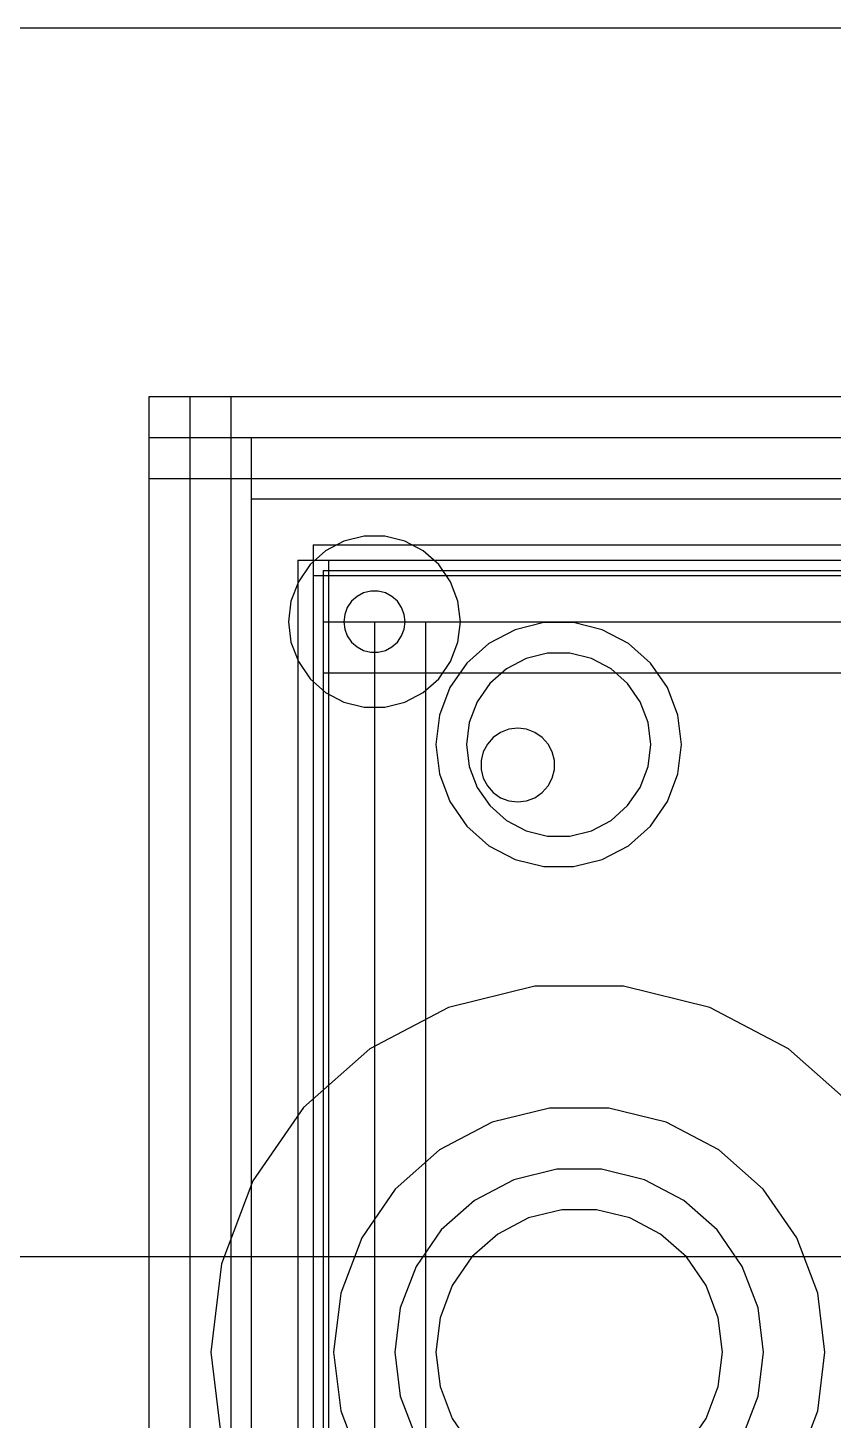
# Model space of a CAD drawing. Header units: millimetres. Extents: x -610 to 577, y -771 to 522.
# Drawn here: x 242.1 to 281.4, y -125.1 to -57.1 of the extents above; entities that cross this region are included whole.
import ezdxf

# ---------------------------------------------------------------- set-up
doc = ezdxf.new("R2010")
doc.units = ezdxf.units.MM
doc.layers.add('HIDDEN', color=8, linetype='Continuous')
doc.layers.add('VISIBLE', color=7, linetype='Continuous')

msp = doc.modelspace()

# ---------------------------------------------------------------- linework, layer by layer
at = {"layer": 'HIDDEN'}
for points in [[(130, -57.096), (350, -57.096)], [(248, -79.096), (248, -75.096)], [(248, -79.096), (248, -75.096)], [(248, -75.096), (252, -75.096)], [(248, -75.096), (252, -75.096)], [(250, -79.096), (250, -75.096)], [(250, -79.096), (250, -75.096)], [(250, -75.096), (350, -75.096)], [(250, -75.096), (360, -75.096)], [(252, -79.096), (252, -75.096)], [(252, -79.096), (252, -75.096)], [(248, -117.096), (248, -77.096)], [(248, -317.096), (248, -77.096)], [(248, -77.096), (252, -77.096)], [(248, -77.096), (252, -77.096)], [(250, -317.096), (250, -77.096)], [(250, -317.096), (250, -77.096)], [(250, -77.096), (360, -77.096)], [(250, -77.096), (360, -77.096)], [(250, -317.096), (250, -77.096)], [(250, -317.096), (250, -77.096)], [(250, -77.096), (360, -77.096)], [(250, -77.096), (360, -77.096)], [(250, -317.096), (250, -77.096)], [(250, -317.096), (250, -77.096)], [(250, -77.096), (253, -77.096)], [(250, -77.096), (253, -77.096)], [(252, -117.096), (252, -77.096)], [(252, -317.096), (252, -77.096)], [(253, -117.096), (253, -77.096)], [(253, -317.096), (253, -77.096)], [(253, -80.096), (253, -77.096)], [(253, -80.096), (253, -77.096)], [(253, -77.096), (357, -77.096)], [(253, -77.096), (357, -77.096)], [(248, -79.096), (252, -79.096)], [(248, -79.096), (252, -79.096)], [(250, -79.096), (350, -79.096)], [(250, -79.096), (360, -79.096)], [(253, -80.096), (350, -80.096)], [(253, -80.096), (357, -80.096)], [(257.511, -82.169), (256.614, -82.639)], [(257.511, -82.169), (256.614, -82.639)], [(257.511, -82.169), (256.614, -82.639)], [(257.511, -82.169), (256.614, -82.639)], [(257.511, -82.169), (256.614, -82.639)], [(257.511, -82.169), (256.614, -82.639)], [(258.494, -81.927), (257.511, -82.169)], [(258.494, -81.927), (257.511, -82.169)], [(258.494, -81.927), (257.511, -82.169)], [(258.494, -81.927), (257.511, -82.169)], [(258.494, -81.927), (257.511, -82.169)], [(258.494, -81.927), (257.511, -82.169)], [(259.506, -81.927), (258.494, -81.927)], [(259.506, -81.927), (258.494, -81.927)], [(259.506, -81.927), (258.494, -81.927)], [(259.506, -81.927), (258.494, -81.927)], [(259.506, -81.927), (258.494, -81.927)], [(259.506, -81.927), (258.494, -81.927)], [(260.489, -82.169), (259.506, -81.927)], [(260.489, -82.169), (259.506, -81.927)], [(260.489, -82.169), (259.506, -81.927)], [(260.489, -82.169), (259.506, -81.927)], [(260.489, -82.169), (259.506, -81.927)], [(260.489, -82.169), (259.506, -81.927)], [(261.386, -82.639), (260.489, -82.169)], [(261.386, -82.639), (260.489, -82.169)], [(261.386, -82.639), (260.489, -82.169)], [(261.386, -82.639), (260.489, -82.169)], [(261.386, -82.639), (260.489, -82.169)], [(261.386, -82.639), (260.489, -82.169)], [(256.614, -82.639), (255.856, -83.311)], [(256.614, -82.639), (255.856, -83.311)], [(256.614, -82.639), (255.856, -83.311)], [(256.614, -82.639), (255.856, -83.311)], [(256.614, -82.639), (255.856, -83.311)], [(256.614, -82.639), (255.856, -83.311)], [(256, -82.346), (350, -82.346)], [(256, -82.346), (354, -82.346)], [(256, -82.346), (256, -83.846)], [(256, -82.346), (256, -83.846)], [(262.144, -83.311), (261.386, -82.639)], [(262.144, -83.311), (261.386, -82.639)], [(262.144, -83.311), (261.386, -82.639)], [(262.144, -83.311), (261.386, -82.639)], [(262.144, -83.311), (261.386, -82.639)], [(262.144, -83.311), (261.386, -82.639)], [(255.25, -83.096), (256.75, -83.096)], [(255.25, -83.096), (256.75, -83.096)], [(255.25, -83.096), (255.25, -117.096)], [(255.25, -83.096), (255.25, -311.096)], [(255.856, -83.311), (255.281, -84.144)], [(255.856, -83.311), (255.281, -84.144)], [(255.856, -83.311), (255.281, -84.144)], [(255.856, -83.311), (255.281, -84.144)], [(255.856, -83.311), (255.281, -84.144)], [(255.856, -83.311), (255.281, -84.144)], [(256, -83.096), (350, -83.096)], [(256, -83.096), (354, -83.096)], [(256, -83.096), (256, -117.096)], [(256, -83.096), (256, -311.096)], [(256.5, -83.596), (353.5, -83.596)], [(256.5, -83.596), (353.5, -83.596)], [(256.5, -83.596), (256.5, -88.596)], [(256.5, -83.596), (256.5, -88.596)], [(256.75, -83.096), (256.75, -311.096)], [(256.75, -83.096), (256.75, -311.096)], [(262.719, -84.144), (262.144, -83.311)], [(262.719, -84.144), (262.144, -83.311)], [(262.719, -84.144), (262.144, -83.311)], [(262.719, -84.144), (262.144, -83.311)], [(262.719, -84.144), (262.144, -83.311)], [(262.719, -84.144), (262.144, -83.311)], [(255.281, -84.144), (254.922, -85.091)], [(255.281, -84.144), (254.922, -85.091)], [(255.281, -84.144), (254.922, -85.091)], [(255.281, -84.144), (254.922, -85.091)], [(255.281, -84.144), (254.922, -85.091)], [(255.281, -84.144), (254.922, -85.091)], [(256, -83.846), (354, -83.846)], [(256, -83.846), (354, -83.846)], [(263.078, -85.091), (262.719, -84.144)], [(263.078, -85.091), (262.719, -84.144)], [(263.078, -85.091), (262.719, -84.144)], [(263.078, -85.091), (262.719, -84.144)], [(263.078, -85.091), (262.719, -84.144)], [(263.078, -85.091), (262.719, -84.144)], [(258.148, -84.862), (257.877, -85.101)], [(258.148, -84.862), (257.877, -85.101)], [(258.468, -84.693), (258.148, -84.862)], [(258.468, -84.693), (258.148, -84.862)], [(258.819, -84.607), (258.468, -84.693)], [(258.819, -84.607), (258.468, -84.693)], [(259.181, -84.607), (258.819, -84.607)], [(259.181, -84.607), (258.819, -84.607)], [(259.532, -84.693), (259.181, -84.607)], [(259.532, -84.693), (259.181, -84.607)], [(259.852, -84.862), (259.532, -84.693)], [(259.852, -84.862), (259.532, -84.693)], [(260.123, -85.101), (259.852, -84.862)], [(260.123, -85.101), (259.852, -84.862)], [(254.922, -85.091), (254.8, -86.096)], [(254.922, -85.091), (254.8, -86.096)], [(254.922, -85.091), (254.8, -86.096)], [(254.922, -85.091), (254.8, -86.096)], [(254.922, -85.091), (254.8, -86.096)], [(254.922, -85.091), (254.8, -86.096)], [(257.672, -85.399), (257.544, -85.737)], [(257.672, -85.399), (257.544, -85.737)], [(257.877, -85.101), (257.672, -85.399)], [(257.877, -85.101), (257.672, -85.399)], [(260.328, -85.399), (260.123, -85.101)], [(260.328, -85.399), (260.123, -85.101)], [(260.456, -85.737), (260.328, -85.399)], [(260.456, -85.737), (260.328, -85.399)], [(263.2, -86.096), (263.078, -85.091)], [(263.2, -86.096), (263.078, -85.091)], [(263.2, -86.096), (263.078, -85.091)], [(263.2, -86.096), (263.078, -85.091)], [(263.2, -86.096), (263.078, -85.091)], [(263.2, -86.096), (263.078, -85.091)], [(254.8, -86.096), (254.922, -87.101)], [(254.8, -86.096), (254.922, -87.101)], [(254.8, -86.096), (254.922, -87.101)], [(254.8, -86.096), (254.922, -87.101)], [(254.8, -86.096), (254.922, -87.101)], [(254.8, -86.096), (254.922, -87.101)], [(256.5, -86.096), (261.5, -86.096)], [(256.5, -86.096), (261.5, -86.096)], [(256.5, -86.096), (256.5, -308.096)], [(256.5, -86.096), (256.5, -308.096)], [(257.544, -85.737), (257.5, -86.096)], [(257.544, -85.737), (257.5, -86.096)], [(257.5, -86.096), (257.544, -86.455)], [(257.5, -86.096), (257.544, -86.455)], [(259, -86.096), (351, -86.096)], [(259, -86.096), (351, -86.096)], [(259, -86.096), (259, -308.096)], [(259, -86.096), (259, -308.096)], [(260.5, -86.096), (260.456, -85.737)], [(260.5, -86.096), (260.456, -85.737)], [(260.456, -86.455), (260.5, -86.096)], [(260.456, -86.455), (260.5, -86.096)], [(261.5, -86.096), (261.5, -308.096)], [(261.5, -86.096), (261.5, -308.096)], [(263.078, -87.101), (263.2, -86.096)], [(263.078, -87.101), (263.2, -86.096)], [(263.078, -87.101), (263.2, -86.096)], [(263.078, -87.101), (263.2, -86.096)], [(263.078, -87.101), (263.2, -86.096)], [(263.078, -87.101), (263.2, -86.096)], [(267.277, -86.14), (265.872, -86.486)], [(268.723, -86.14), (267.277, -86.14)], [(270.128, -86.486), (268.723, -86.14)], [(257.544, -86.455), (257.672, -86.793)], [(257.544, -86.455), (257.672, -86.793)], [(257.672, -86.793), (257.877, -87.091)], [(257.672, -86.793), (257.877, -87.091)], [(260.123, -87.091), (260.328, -86.793)], [(260.123, -87.091), (260.328, -86.793)], [(260.328, -86.793), (260.456, -86.455)], [(260.328, -86.793), (260.456, -86.455)], [(265.872, -86.486), (264.592, -87.158)], [(271.408, -87.158), (270.128, -86.486)], [(254.922, -87.101), (255.281, -88.048)], [(254.922, -87.101), (255.281, -88.048)], [(254.922, -87.101), (255.281, -88.048)], [(254.922, -87.101), (255.281, -88.048)], [(254.922, -87.101), (255.281, -88.048)], [(254.922, -87.101), (255.281, -88.048)], [(257.877, -87.091), (258.148, -87.33)], [(257.877, -87.091), (258.148, -87.33)], [(258.148, -87.33), (258.468, -87.499)], [(258.148, -87.33), (258.468, -87.499)], [(258.468, -87.499), (258.819, -87.585)], [(258.468, -87.499), (258.819, -87.585)], [(258.819, -87.585), (259.181, -87.585)], [(258.819, -87.585), (259.181, -87.585)], [(259.181, -87.585), (259.532, -87.499)], [(259.181, -87.585), (259.532, -87.499)], [(259.532, -87.499), (259.852, -87.33)], [(259.532, -87.499), (259.852, -87.33)], [(259.852, -87.33), (260.123, -87.091)], [(259.852, -87.33), (260.123, -87.091)], [(262.719, -88.048), (263.078, -87.101)], [(262.719, -88.048), (263.078, -87.101)], [(262.719, -88.048), (263.078, -87.101)], [(262.719, -88.048), (263.078, -87.101)], [(262.719, -88.048), (263.078, -87.101)], [(262.719, -88.048), (263.078, -87.101)], [(264.592, -87.158), (263.509, -88.117)], [(267.458, -87.629), (266.404, -87.888)], [(268.542, -87.629), (267.458, -87.629)], [(269.596, -87.888), (268.542, -87.629)], [(272.491, -88.117), (271.408, -87.158)], [(255.281, -88.048), (255.856, -88.881)], [(255.281, -88.048), (255.856, -88.881)], [(255.281, -88.048), (255.856, -88.881)], [(255.281, -88.048), (255.856, -88.881)], [(255.281, -88.048), (255.856, -88.881)], [(255.281, -88.048), (255.856, -88.881)], [(262.144, -88.881), (262.719, -88.048)], [(262.144, -88.881), (262.719, -88.048)], [(262.144, -88.881), (262.719, -88.048)], [(262.144, -88.881), (262.719, -88.048)], [(262.144, -88.881), (262.719, -88.048)], [(262.144, -88.881), (262.719, -88.048)], [(263.509, -88.117), (262.687, -89.308)], [(266.404, -87.888), (265.444, -88.393)], [(270.556, -88.393), (269.596, -87.888)], [(273.313, -89.308), (272.491, -88.117)], [(255.856, -88.881), (256.614, -89.553)], [(255.856, -88.881), (256.614, -89.553)], [(255.856, -88.881), (256.614, -89.553)], [(255.856, -88.881), (256.614, -89.553)], [(255.856, -88.881), (256.614, -89.553)], [(255.856, -88.881), (256.614, -89.553)], [(256.5, -88.596), (353.5, -88.596)], [(256.5, -88.596), (353.5, -88.596)], [(261.386, -89.553), (262.144, -88.881)], [(261.386, -89.553), (262.144, -88.881)], [(261.386, -89.553), (262.144, -88.881)], [(261.386, -89.553), (262.144, -88.881)], [(261.386, -89.553), (262.144, -88.881)], [(261.386, -89.553), (262.144, -88.881)], [(265.444, -88.393), (264.632, -89.112)], [(271.368, -89.112), (270.556, -88.393)], [(256.614, -89.553), (257.511, -90.023)], [(256.614, -89.553), (257.511, -90.023)], [(256.614, -89.553), (257.511, -90.023)], [(256.614, -89.553), (257.511, -90.023)], [(256.614, -89.553), (257.511, -90.023)], [(256.614, -89.553), (257.511, -90.023)], [(260.489, -90.023), (261.386, -89.553)], [(260.489, -90.023), (261.386, -89.553)], [(260.489, -90.023), (261.386, -89.553)], [(260.489, -90.023), (261.386, -89.553)], [(260.489, -90.023), (261.386, -89.553)], [(260.489, -90.023), (261.386, -89.553)], [(262.687, -89.308), (262.174, -90.66)], [(264.632, -89.112), (264.015, -90.005)], [(271.985, -90.005), (271.368, -89.112)], [(273.826, -90.66), (273.313, -89.308)], [(257.511, -90.023), (258.494, -90.265)], [(257.511, -90.023), (258.494, -90.265)], [(257.511, -90.023), (258.494, -90.265)], [(257.511, -90.023), (258.494, -90.265)], [(257.511, -90.023), (258.494, -90.265)], [(257.511, -90.023), (258.494, -90.265)], [(258.494, -90.265), (259.506, -90.265)], [(258.494, -90.265), (259.506, -90.265)], [(258.494, -90.265), (259.506, -90.265)], [(258.494, -90.265), (259.506, -90.265)], [(258.494, -90.265), (259.506, -90.265)], [(258.494, -90.265), (259.506, -90.265)], [(259.506, -90.265), (260.489, -90.023)], [(259.506, -90.265), (260.489, -90.023)], [(259.506, -90.265), (260.489, -90.023)], [(259.506, -90.265), (260.489, -90.023)], [(259.506, -90.265), (260.489, -90.023)], [(259.506, -90.265), (260.489, -90.023)], [(264.015, -90.005), (263.631, -91.019)], [(272.369, -91.019), (271.985, -90.005)], [(262.174, -90.66), (262, -92.096)], [(263.631, -91.019), (263.5, -92.096)], [(272.5, -92.096), (272.369, -91.019)], [(274, -92.096), (273.826, -90.66)], [(264.806, -91.749), (264.519, -92.073)], [(265.163, -91.502), (264.806, -91.749)], [(265.569, -91.348), (265.163, -91.502)], [(266, -91.296), (265.569, -91.348)], [(266.431, -91.348), (266, -91.296)], [(266.837, -91.502), (266.431, -91.348)], [(267.194, -91.749), (266.837, -91.502)], [(267.481, -92.073), (267.194, -91.749)], [(262, -92.096), (262.174, -93.532)], [(263.5, -92.096), (263.631, -93.173)], [(264.317, -92.458), (264.213, -92.879)], [(264.519, -92.073), (264.317, -92.458)], [(267.683, -92.458), (267.481, -92.073)], [(267.787, -92.879), (267.683, -92.458)], [(272.369, -93.173), (272.5, -92.096)], [(273.826, -93.532), (274, -92.096)], [(264.213, -92.879), (264.213, -93.313)], [(267.787, -93.313), (267.787, -92.879)], [(262.174, -93.532), (262.687, -94.884)], [(263.631, -93.173), (264.015, -94.187)], [(264.213, -93.313), (264.317, -93.734)], [(264.317, -93.734), (264.519, -94.119)], [(267.481, -94.119), (267.683, -93.734)], [(267.683, -93.734), (267.787, -93.313)], [(271.985, -94.187), (272.369, -93.173)], [(273.313, -94.884), (273.826, -93.532)], [(264.015, -94.187), (264.632, -95.08)], [(264.519, -94.119), (264.806, -94.443)], [(264.806, -94.443), (265.163, -94.69)], [(266.837, -94.69), (267.194, -94.443)], [(267.194, -94.443), (267.481, -94.119)], [(271.368, -95.08), (271.985, -94.187)], [(262.687, -94.884), (263.509, -96.075)], [(264.632, -95.08), (265.444, -95.799)], [(265.163, -94.69), (265.569, -94.844)], [(265.569, -94.844), (266, -94.896)], [(266, -94.896), (266.431, -94.844)], [(266.431, -94.844), (266.837, -94.69)], [(270.556, -95.799), (271.368, -95.08)], [(272.491, -96.075), (273.313, -94.884)], [(265.444, -95.799), (266.404, -96.304)], [(269.596, -96.304), (270.556, -95.799)], [(263.509, -96.075), (264.592, -97.034)], [(266.404, -96.304), (267.458, -96.563)], [(268.542, -96.563), (269.596, -96.304)], [(271.408, -97.034), (272.491, -96.075)], [(264.592, -97.034), (265.872, -97.706)], [(267.458, -96.563), (268.542, -96.563)], [(270.128, -97.706), (271.408, -97.034)], [(265.872, -97.706), (267.277, -98.052)], [(268.723, -98.052), (270.128, -97.706)], [(267.277, -98.052), (268.723, -98.052)], [(266.83, -103.893), (262.617, -104.931)], [(271.17, -103.893), (266.83, -103.893)], [(275.383, -104.931), (271.17, -103.893)], [(262.617, -104.931), (258.775, -106.948)], [(279.225, -106.948), (275.383, -104.931)], [(258.775, -106.948), (255.527, -109.825)], [(282.473, -109.825), (279.225, -106.948)], [(255.527, -109.825), (253.062, -113.396)], [(267.554, -109.849), (264.745, -110.541)], [(270.446, -109.849), (267.554, -109.849)], [(273.255, -110.541), (270.446, -109.849)], [(264.745, -110.541), (262.183, -111.886)], [(275.817, -111.886), (273.255, -110.541)], [(262.183, -111.886), (260.018, -113.804)], [(277.982, -113.804), (275.817, -111.886)], [(267.915, -112.827), (265.809, -113.346)], [(270.085, -112.827), (267.915, -112.827)], [(272.191, -113.346), (270.085, -112.827)], [(253.062, -113.396), (251.523, -117.454)], [(265.809, -113.346), (263.887, -114.354)], [(274.113, -114.354), (272.191, -113.346)], [(260.018, -113.804), (258.375, -116.185)], [(279.625, -116.185), (277.982, -113.804)], [(263.887, -114.354), (262.263, -115.793)], [(268.156, -114.812), (266.518, -115.216)], [(269.844, -114.812), (268.156, -114.812)], [(271.482, -115.216), (269.844, -114.812)], [(275.737, -115.793), (274.113, -114.354)], [(266.518, -115.216), (265.024, -116)], [(272.976, -116), (271.482, -115.216)], [(258.375, -116.185), (257.349, -118.89)], [(262.263, -115.793), (261.031, -117.579)], [(265.024, -116), (263.76, -117.119)], [(274.24, -117.119), (272.976, -116)], [(276.969, -117.579), (275.737, -115.793)], [(280.651, -118.89), (279.625, -116.185)], [(130, -117.096), (350, -117.096)], [(251.523, -117.454), (251, -121.761)], [(261.031, -117.579), (260.262, -119.607)], [(263.76, -117.119), (262.802, -118.508)], [(275.198, -118.508), (274.24, -117.119)], [(277.738, -119.607), (276.969, -117.579)], [(257.349, -118.89), (257, -121.761)], [(262.802, -118.508), (262.203, -120.086)], [(275.797, -120.086), (275.198, -118.508)], [(281, -121.761), (280.651, -118.89)], [(260.262, -119.607), (260, -121.761)], [(278, -121.761), (277.738, -119.607)], [(262.203, -120.086), (262, -121.761)], [(276, -121.761), (275.797, -120.086)], [(251, -121.761), (251.523, -126.069)], [(257, -121.761), (257.349, -124.633)], [(260, -121.761), (260.262, -123.915)], [(262, -121.761), (262.203, -123.437)], [(275.797, -123.437), (276, -121.761)], [(277.738, -123.915), (278, -121.761)], [(280.651, -124.633), (281, -121.761)], [(262.203, -123.437), (262.802, -125.014)], [(275.198, -125.014), (275.797, -123.437)], [(260.262, -123.915), (261.031, -125.944)], [(276.969, -125.944), (277.738, -123.915)], [(257.349, -124.633), (258.375, -127.338)], [(262.802, -125.014), (263.76, -126.403)], [(274.24, -126.403), (275.198, -125.014)], [(279.625, -127.338), (280.651, -124.633)]]:
    msp.add_lwpolyline(points, dxfattribs=at)
at = {"layer": 'VISIBLE'}
for points in [[(130, -57.096), (350, -57.096)], [(264.806, -91.749), (264.519, -92.073)], [(265.163, -91.502), (264.806, -91.749)], [(265.569, -91.348), (265.163, -91.502)], [(266, -91.296), (265.569, -91.348)], [(266.431, -91.348), (266, -91.296)], [(266.837, -91.502), (266.431, -91.348)], [(267.194, -91.749), (266.837, -91.502)], [(267.481, -92.073), (267.194, -91.749)], [(264.317, -92.458), (264.213, -92.879)], [(264.519, -92.073), (264.317, -92.458)], [(267.683, -92.458), (267.481, -92.073)], [(267.787, -92.879), (267.683, -92.458)], [(264.213, -92.879), (264.213, -93.313)], [(267.787, -93.313), (267.787, -92.879)], [(264.213, -93.313), (264.317, -93.734)], [(264.317, -93.734), (264.519, -94.119)], [(267.481, -94.119), (267.683, -93.734)], [(267.683, -93.734), (267.787, -93.313)], [(264.519, -94.119), (264.806, -94.443)], [(264.806, -94.443), (265.163, -94.69)], [(266.837, -94.69), (267.194, -94.443)], [(267.194, -94.443), (267.481, -94.119)], [(265.163, -94.69), (265.569, -94.844)], [(265.569, -94.844), (266, -94.896)], [(266, -94.896), (266.431, -94.844)], [(266.431, -94.844), (266.837, -94.69)], [(130, -117.096), (350, -117.096)], [(248, -317.096), (248, -117.096)], [(252, -317.096), (252, -117.096)], [(253, -315.096), (253, -117.096)], [(255.25, -117.096), (255.25, -311.096)], [(256, -117.096), (256, -311.096)]]:
    msp.add_lwpolyline(points, dxfattribs=at)

doc.saveas('drawing.dxf')
